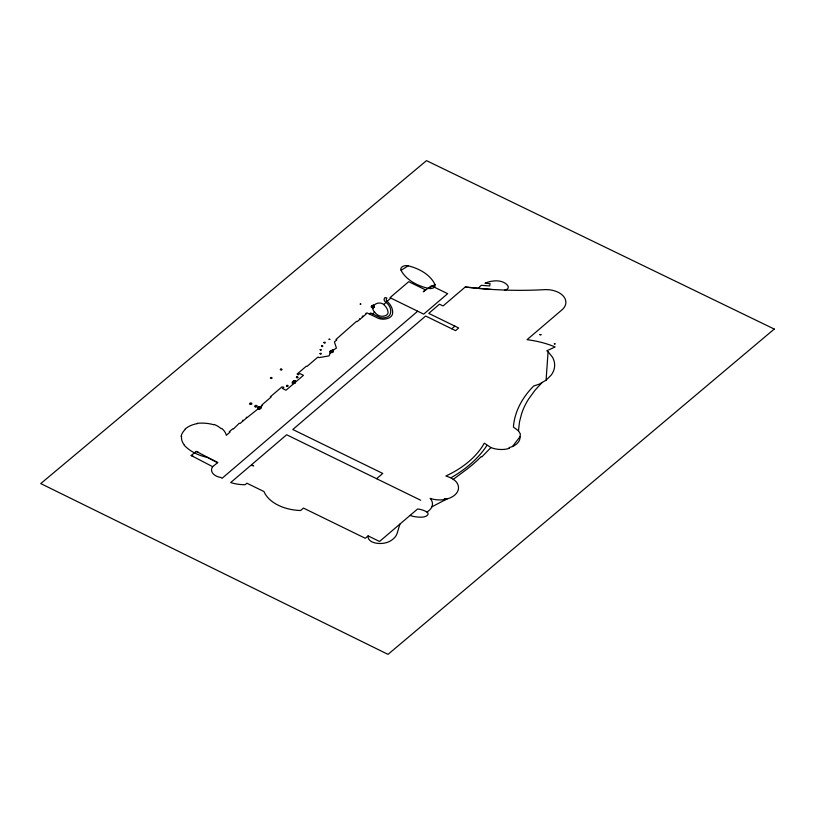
<?xml version="1.0" encoding="UTF-8"?>
<svg xmlns="http://www.w3.org/2000/svg" width="815" height="815" viewBox="0 0 815 815"><rect width="100%" height="100%" fill="white"/><g stroke="black" fill="none" stroke-linecap="round" stroke-linejoin="round"><path stroke-width="1.22" d="M258.009 407.582C260.26 411.534 262.104 404.637 257.958 407.683A1.508 0.968 1 0 0 258.233 408.295L258.233 408.295A1.538 0.988 1 0 1 257.927 407.571M410.057 515.426A20.344 13.081 1 0 0 422.802 517.077A6.479 4.167 1 0 0 427.651 514.917A3.81 2.445 1 0 0 426.917 512.034A17.207 11.064 1 0 0 430.147 498.352A19.234 12.368 1 0 0 453.741 495.866A19.234 12.368 1 0 0 454.892 480.493L450.889 477.814L445.856 476.001A110.137 70.793 1 0 0 484.304 443.166L490.946 447.578A19.784 12.714 1 0 0 505.911 449.187L509.385 448.342L508.998 447.7L512.492 446.518A17.665 11.359 1 0 0 520.031 436.657L520.357 433.937L518.472 430.819L513.399 427.06A132.346 85.076 1 0 1 533.733 385.974L539.061 384.242L546.091 380.187L548.077 351.693L546.804 350.776L555.127 346.946A78.607 50.53 1 0 0 527.04 339.682L562.034 309.792A19.489 12.531 1 0 0 563.348 296.14A19.489 12.531 1 0 0 544.43 289.661A290.008 186.411 1 0 1 504.74 290.079L491.516 289.447A290.008 186.411 1 0 1 465.243 287.012L443.054 305.961L439.489 304.219L428.761 313.378L458.672 327.987L455.565 330.646L425.654 316.037L292.799 429.505L382.765 473.444L376.612 478.7M518.472 430.819L519.512 421.793L521.59 413.816A131.215 84.342 1 0 1 528.66 398.973L534.976 390.293L542.169 382.449M372.944 305.747L373.402 304.993L373.239 305.788M372.506 308.253L372.903 306.919M372.913 306.532C375.358 304.341 373.667 309.883 371.385 306.96M373.148 305.554L373.127 304.983M293.043 383.07C291.953 378.252 298.687 383.773 292.575 383.58M399.89 524.116L397.363 532.633A22.769 14.639 1 0 1 390.416 540.946A15.393 9.892 1 0 1 374.584 542.831A10.035 6.449 1 0 1 368.105 535.893L365.293 538.287L303.475 508.091L300.643 510.516A39.212 25.204 1 0 1 263.968 491.547L246.894 483.203L245.142 484.701A30.186 19.407 1 0 1 231.766 482.877L230.706 482.531L250.837 465.345L253.659 465.834L251.499 464.784L286.646 434.762L420.703 500.247M512.492 446.518L520.031 436.657M490.946 447.578L481.91 456.808L481.319 456.512A200.959 129.178 1 0 1 466.791 469.287L453.232 479.383M332.357 350.644L332.999 350.002M330.32 352.803L331.511 351.683M331.899 351.387C334.262 349.635 332.561 354.036 330.544 352.182A1.538 0.988 1 0 1 330.37 350.98L332.5 350.695M332.591 350.511L333.182 350.073M332.612 350.756L332.928 349.961M546.091 380.187L551.215 375.083A36.471 23.441 1 0 0 552.468 357.174L548.077 351.693M293.787 382.459L292.239 383.661L293.166 383.142M294.042 382.103L295.407 380.839M294.867 381.532L295.539 380.89L294.959 381.339M360.087 304.117L360.943 304.036M369.409 314.06L370.662 312.991L380.33 317.707A7.793 5.012 1 0 0 390.253 314.05A22.178 14.263 1 0 0 386.453 302.671L385.403 301.805A5.44 3.494 1 0 1 385.088 297.526L386.942 298.086A4.483 2.883 1 0 0 387.105 301.326A28.8 18.511 1 0 1 392.586 313.551A9.576 6.153 1 0 1 378.781 318.512L367.066 312.909L365.711 313.49L366.078 314.091L363.572 316.23L362.879 315.894L362.237 316.454L362.92 316.791L360.108 319.185L359.425 318.848L359.721 319.46L357.194 321.619L356.552 321.304L336.004 339.447L336.839 339.855L334.415 341.923L336.422 348.056L333.743 349.788A14.436 9.281 1 0 0 330.004 353.578L329.077 355.89L319.123 357.612L317.962 357.052L306.888 366.516L306.287 366.22L297.139 374.034L298.127 374.88L299.737 373.514L303.445 375.328L286.004 390.222L282.448 388.49L283.936 387.227L281.858 386.952L270.356 396.773L271.059 397.109L261.86 404.974L262.562 405.32L247.088 417.586L246.313 417.209L246.66 417.871L243.491 420.571L242.778 420.224L243.165 420.846L239.997 423.555L239.284 423.209L233.375 429.047L232.784 428.761L229.229 431.797L230.003 432.174L226.346 435.291A22.616 14.538 1 0 0 221.741 428.435L221.079 428.629A23.808 15.302 1 0 0 214.243 424.472L213.988 424.798A29.768 19.132 1 0 0 197.25 423.321L197.434 423.596A22.657 14.558 1 0 0 185.097 429.067L185.27 429.352A28.016 18.001 1 0 0 181.062 436.371L181.551 436.341A24.022 15.444 1 0 0 184.475 445.133L184.221 445.214A41.728 26.824 1 0 0 207.285 457.409L217.676 462.645M387.105 301.326L390.874 298.117M372.608 313.938L374.645 312.196A17.339 11.145 1 0 0 378.109 315.252A5.98 3.851 1 0 0 384.731 315.904A5.98 3.851 1 0 0 388.062 312.216A22.922 14.731 1 0 0 384.201 304.993C379.128 299.726 368.502 305.951 374.645 312.196M383.61 304.535L386.116 302.396M425.491 289.865L423.23 291.79L431.43 285.759L447.659 293.675L423.688 314.142L389.988 297.679L408.723 281.674L425.705 289.967M417.708 311.218L222.067 478.313L220.906 477.478A11.909 7.661 1 0 1 212.644 466.669L191.168 455.504L196.272 451.418L198.534 452.335M451.755 328.781L454.872 326.122M212.644 466.669L217.748 462.584L196.272 451.418M259.628 407.683L261.085 406.471M259.7 407.734C258.151 408.814 262.155 405.208 260.617 406.97M428.68 288.449L434.935 284.527A43.531 27.985 1 0 0 408.234 265.812A5.623 3.617 1 0 0 402.478 266.607A5.623 3.617 1 0 0 401.082 270.285A43.531 27.985 1 0 0 428.68 288.449A5.012 3.219 1 0 0 433.651 287.705A5.012 3.219 1 0 0 434.935 284.527M401.082 270.285L408.234 265.812M332.785 350.756L332.805 350.745A1.508 0.968 1 0 1 333.182 351.448L333.213 351.459M292.728 382.795L292.748 382.785A1.508 0.968 1 0 1 292.381 382.072L292.412 382.092M295.03 381.532L295.05 381.522A1.508 0.968 1 0 1 295.397 382.245L295.427 382.245M431.899 506.808L446.814 499.024L444.43 498.617M444.521 499.88L446.814 499.024L444.389 498.76M374.279 306.277L374.299 306.267A1.508 0.968 1 0 0 373.474 305.727M373.097 305.757L371.691 306.104L371.457 307.072M465.243 287.012L491.516 289.447M294.755 381.471L294.388 381.349A1.538 0.988 1 0 0 292.616 381.715A1.538 0.988 1 0 0 292.728 382.918M191.168 455.504L193.44 456.42M330.167 351.346L330.187 351.357A1.508 0.968 1 0 0 330.564 352.049L330.37 350.97A1.538 0.988 1 0 1 332.133 350.582M368.105 535.893L379.556 541.476L417.586 508.988A16.82 10.809 1 0 1 426.917 512.034M371.671 305.982L371.691 305.992A1.508 0.968 1 0 1 372.7 305.645M374.044 307.235L374.065 307.245A1.508 0.968 1 0 1 373.036 307.581M258.528 408.631L257.958 409.079M360.454 303.801L360.576 304.352M295.05 381.644A1.538 0.988 1 0 1 295.173 382.846A1.538 0.988 1 0 1 293.39 383.213M294.551 383.04A1.508 0.968 1 0 1 293.4 383.07M293.227 381.277A1.508 0.968 1 0 1 294.388 381.247M260.698 407.276A1.538 0.988 1 0 1 260.657 408.478A1.538 0.988 1 0 1 258.834 408.753M258.212 408.427A1.538 0.988 1 0 1 258.253 407.225A1.538 0.988 1 0 1 260.067 406.95M373.484 305.829A1.538 0.988 1 0 1 374.391 306.898A1.538 0.988 1 0 1 373.036 307.724M372.251 307.632A1.538 0.988 1 0 1 371.345 306.572A1.538 0.988 1 0 1 372.7 305.747M372.261 307.5A1.508 0.968 1 0 1 371.457 306.949M486.912 445.469A142.513 91.606 1 0 1 450.889 477.814M504.74 290.079A4.686 3.016 1 0 0 508.061 286.218A12.123 7.793 1 0 0 495.683 280.839A20.956 13.468 1 0 0 485.455 283.029L484.986 283.243L490.06 283.64L489.683 285.963L481.38 285.321A20.956 13.468 1 0 0 478.385 288.225M332.805 350.858A1.538 0.988 1 0 1 332.978 352.06A1.538 0.988 1 0 1 331.216 352.467M332.377 352.263A1.508 0.968 1 0 1 331.226 352.325M330.971 350.531A1.508 0.968 1 0 1 332.123 350.481M554.322 343.849L555.229 343.94L554.363 343.767M286.839 385.78L287.726 385.913L286.88 385.709M323.83 342.514C325.053 344.796 326.336 340.894 323.83 342.514M372.465 307.663L372.608 308.478L372.465 307.663M296.803 377.304L297.567 377.427L296.803 377.304M321.528 345.937C322.322 348.046 323.963 344.653 321.528 345.937M320.183 349.737C320.916 351.673 322.414 348.555 320.183 349.737M320.03 353.557C320.825 355.676 322.465 352.263 320.03 353.557M329.036 339.285L330.004 339.458L329.097 339.213M539.815 334.568L540.956 334.771L539.815 334.568M330.737 352.284L330.085 352.936L330.656 352.253M271.069 377.457L270.376 378.048L271.487 378.598L272.179 378.007L271.069 377.457M280.992 368.991L280.238 369.633L281.348 370.183L282.102 369.531L280.992 368.991M287.135 385.312L286.442 385.903L287.43 386.381L288.123 385.79L287.135 385.312M297.057 376.836L296.303 377.477L297.281 377.966L298.046 377.314L297.057 376.836M774.25 329.056L388.022 654.364L40.75 483.58L426.49 160.637L774.25 329.056M259.252 407.979L257.632 409.14L259.282 407.989M260.688 407.154L260.668 407.164A1.508 0.968 1 0 1 260.953 407.897L260.973 407.897A1.538 0.988 1 0 0 260.698 407.154M258.834 408.631A1.538 0.988 1 0 0 260.016 408.661A1.508 0.968 1 0 1 258.844 408.61M260.077 406.828A1.538 0.988 1 0 0 258.895 406.807A1.508 0.968 1 0 1 260.056 406.848M255.268 406.817A1.212 0.774 1 0 0 257.194 406.298A1.212 0.774 1 0 0 255.513 405.483A1.212 0.774 1 0 0 255.268 406.817M250.144 404.23A1.11 0.713 1 0 0 251.906 403.761A1.11 0.713 1 0 0 250.368 403.007A1.11 0.713 1 0 0 250.144 404.23"/></g></svg>
